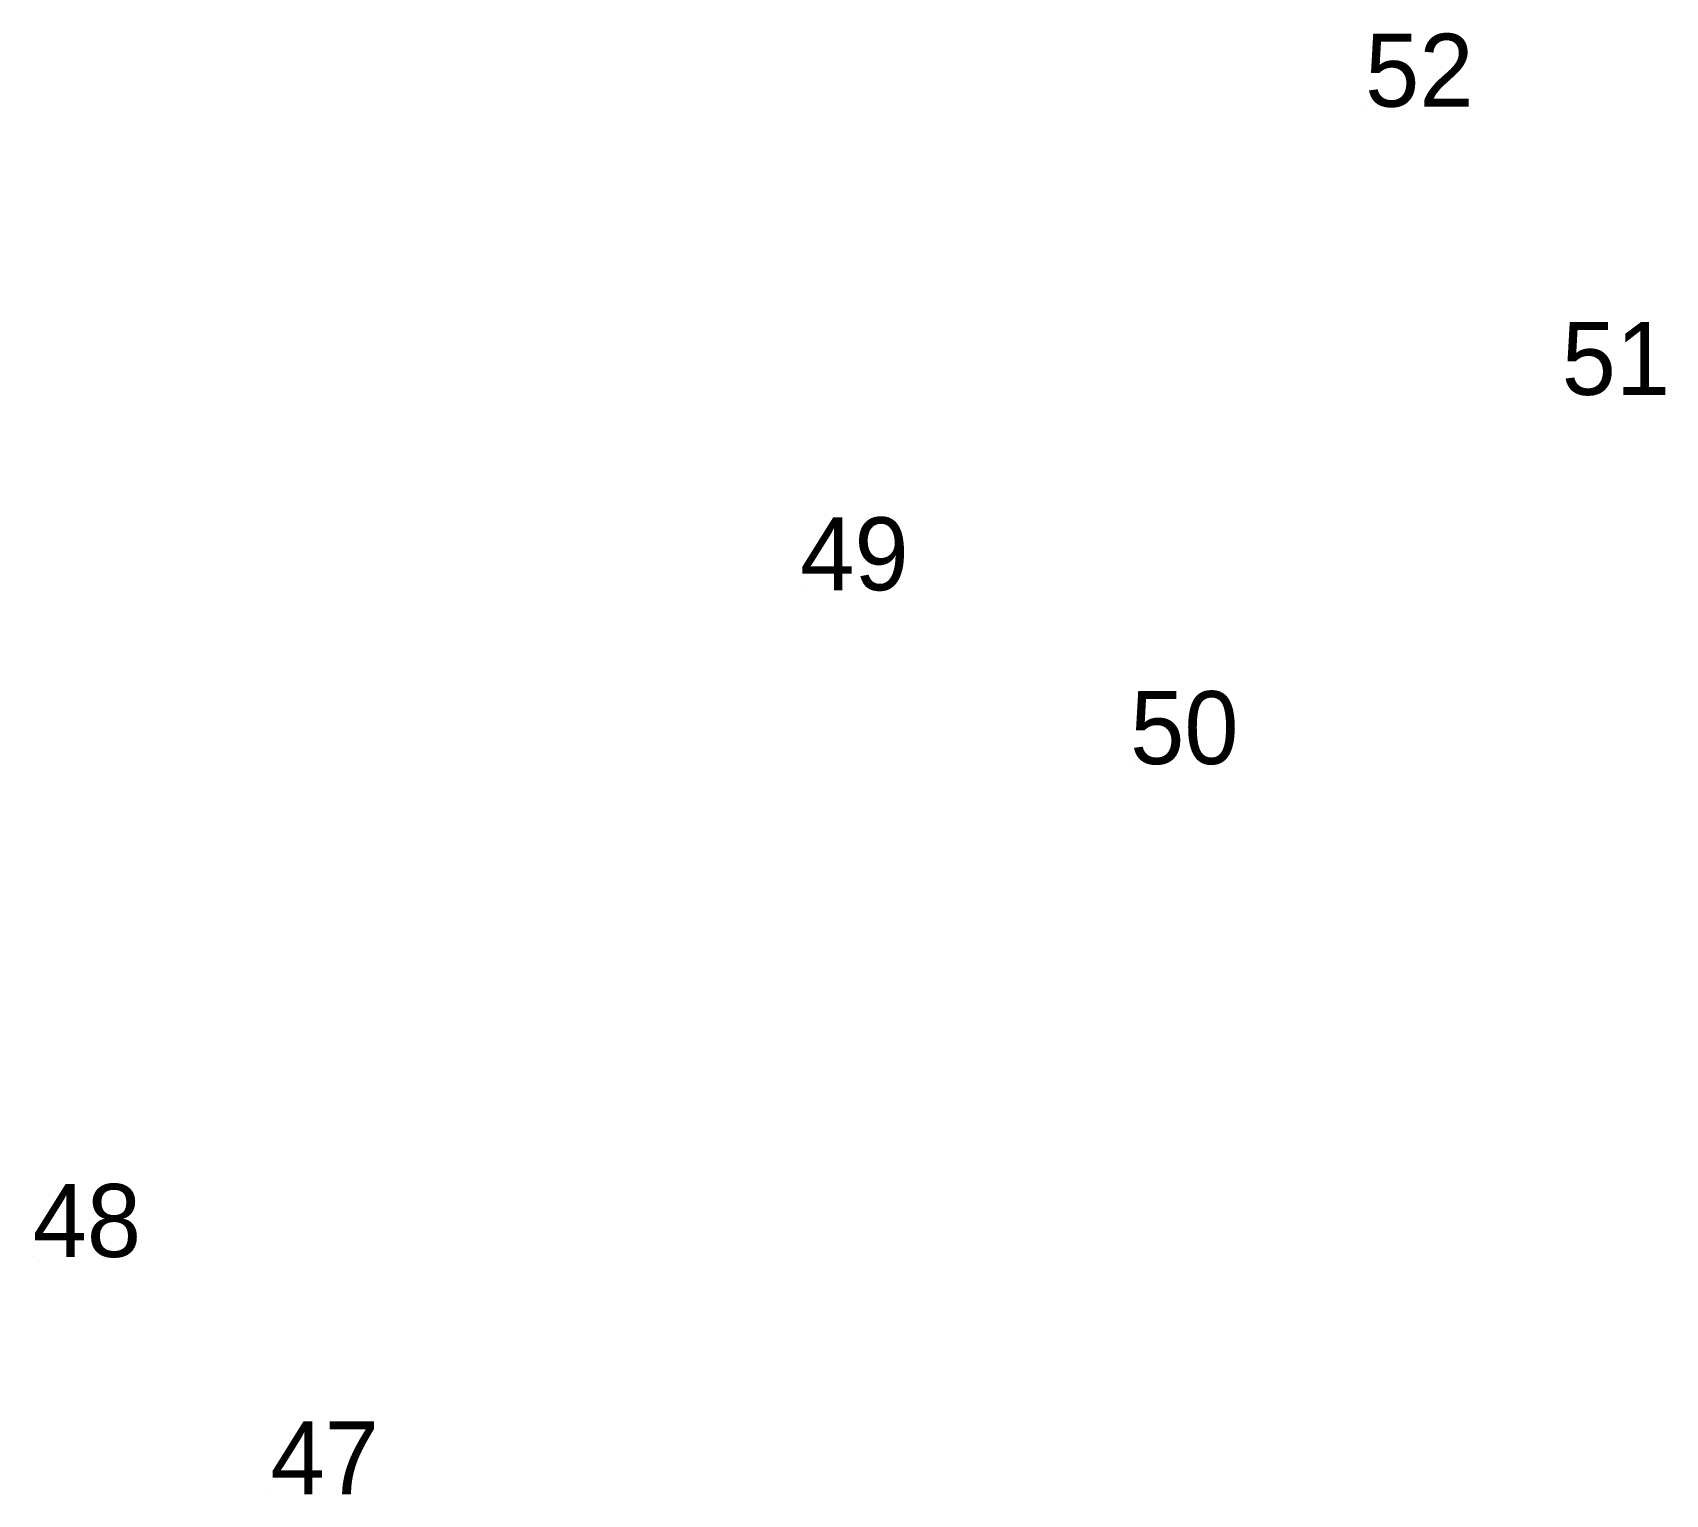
# Model space of a CAD drawing. Extents: x 534094 to 554066, y 1839346 to 1851880.
# Drawn here: x 554025.32 to 554065.63, y 1840011.61 to 1840047.69 of the extents above.
import ezdxf

# ---------------------------------------------------------------- set-up
doc = ezdxf.new("R2010")
doc.units = 0
doc.layers.add('Level 12', color=7, linetype='Continuous')
doc.layers.add('Level 7', color=7, linetype='Continuous')

msp = doc.modelspace()

# ---------------------------------------------------------------- linework, layer by layer
at = {"layer": 'Level 7'}
for p, q in [((554058.215, 1840045.859), (554058.215, 1840045.859)), ((554063.068, 1840038.746), (554063.068, 1840038.746)), ((554044.268, 1840033.923), (554044.268, 1840033.923)), ((554052.413, 1840029.633), (554052.413, 1840029.633)), ((554025.316, 1840017.468), (554025.316, 1840017.468)), ((554031.189, 1840011.609), (554031.189, 1840011.609))]:
    msp.add_line(p, q, dxfattribs=at)

# ---------------------------------------------------------------- texts
at = {"layer": 'Level 12'}
for s, p in [('52', (554058.215, 1840045.859)), ('51', (554063.068, 1840038.746)), ('49', (554044.268, 1840033.923)), ('50', (554052.413, 1840029.633)), ('48', (554025.316, 1840017.468)), ('47', (554031.189, 1840011.609))]:
    msp.add_text(s, height=1.8, dxfattribs=at).set_placement(p)

doc.saveas('drawing.dxf')
